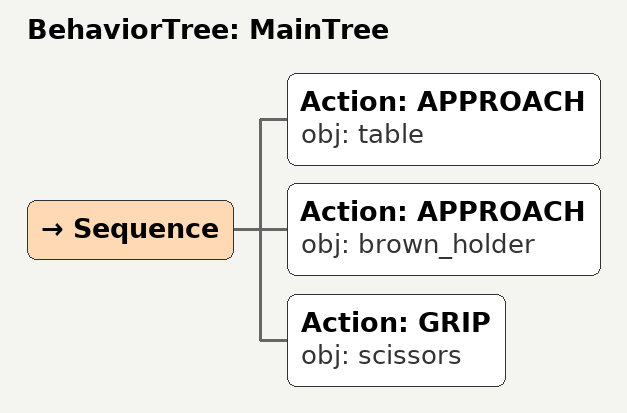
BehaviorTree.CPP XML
<root main_tree_to_execute="MainTree">
  <BehaviorTree ID="MainTree">
    <Sequence>
      <!-- Approach table -->
      <Action ID="APPROACH" obj="table" />
      <!-- Approach brown_holder -->
      <Action ID="APPROACH" obj="brown_holder" />
      <!-- Grip scissors -->
      <Action ID="GRIP" obj="scissors" />
    </Sequence>
  </BehaviorTree>
</root>
